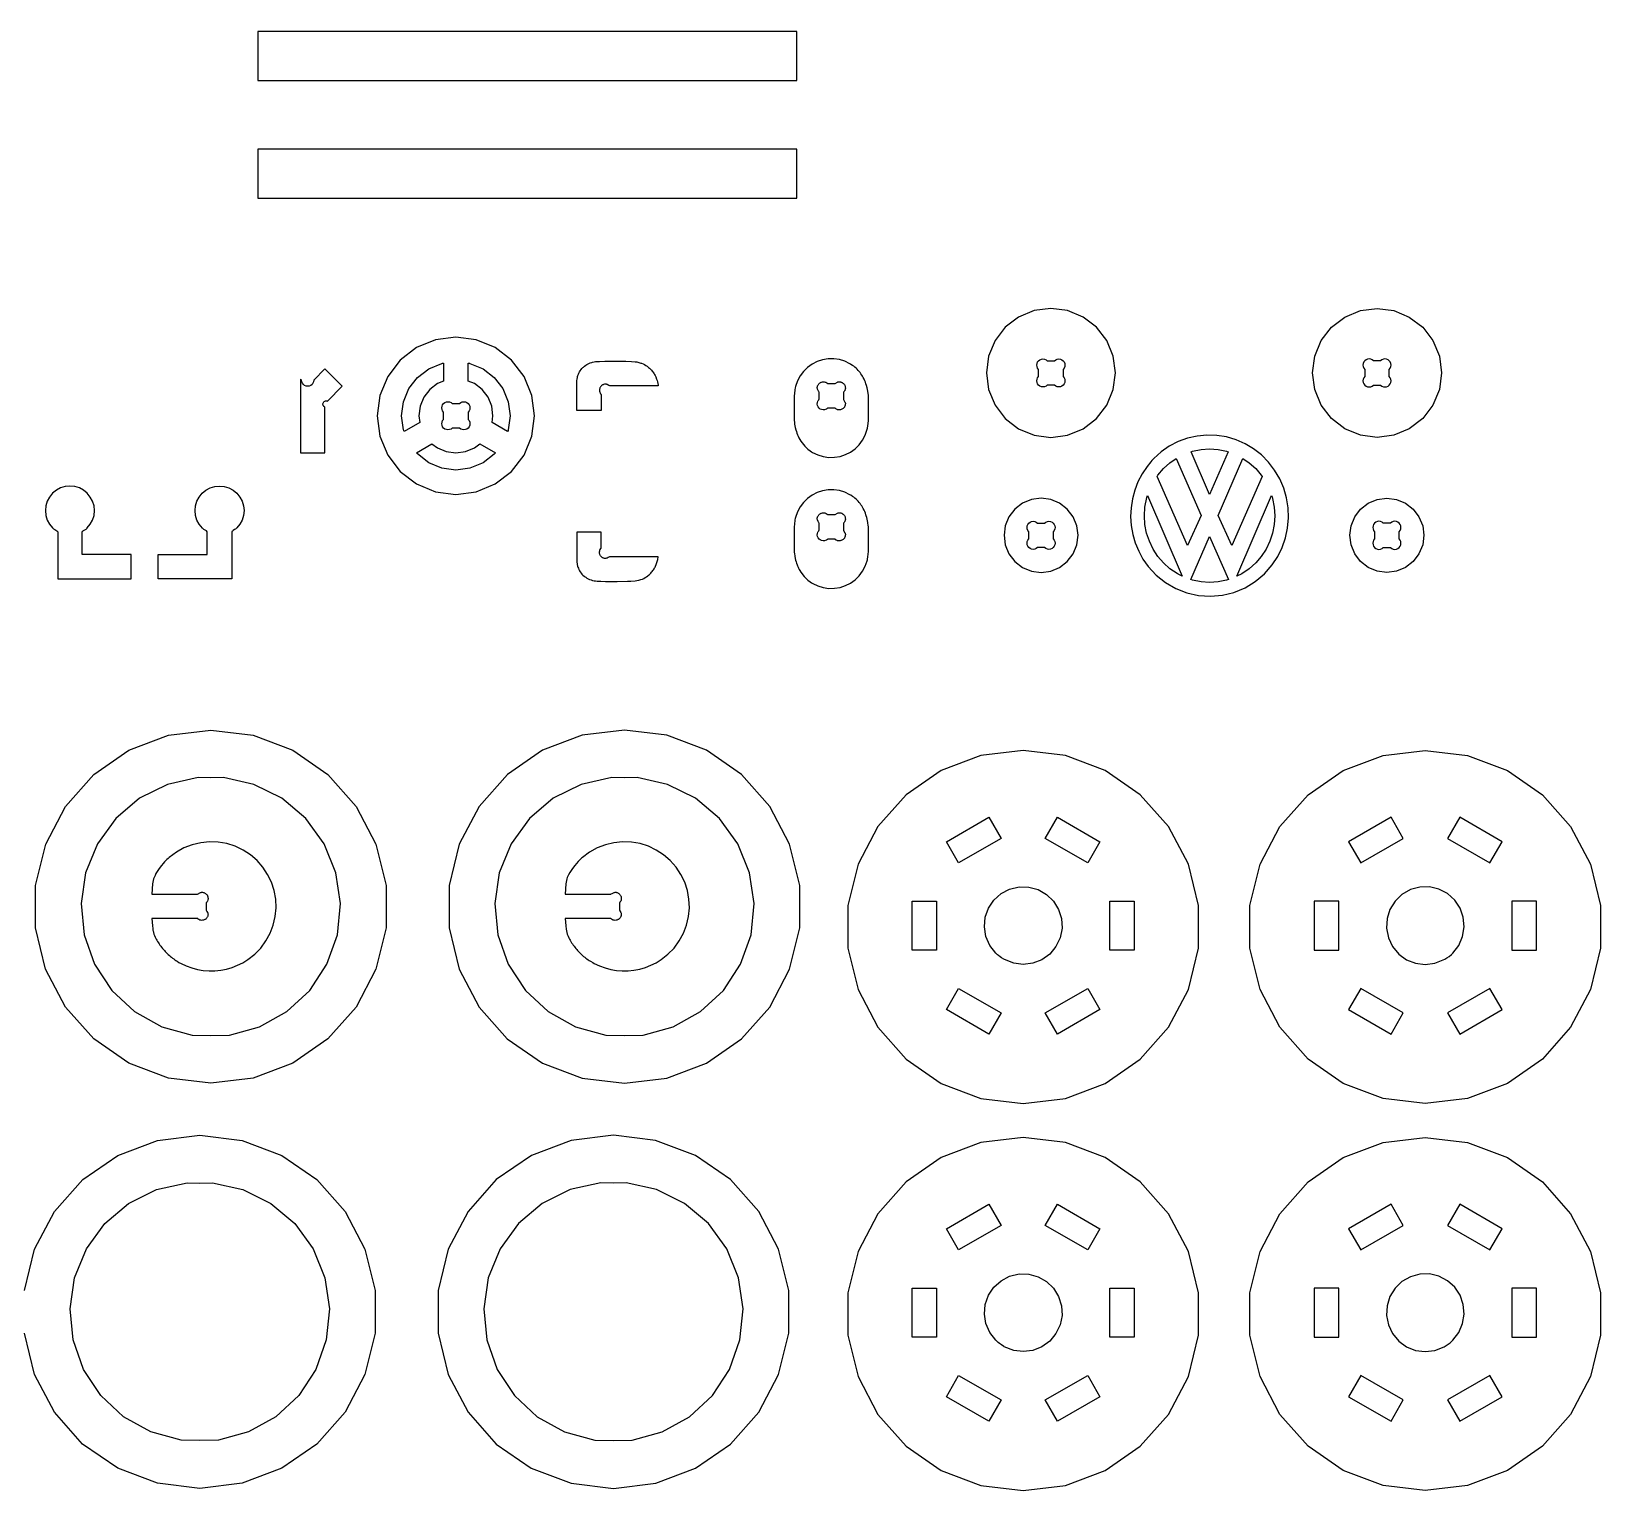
# Model space of a CAD drawing. Extents: x 141.1 to 183.9, y -70.4 to -35.8.
# Drawn here: x 174.58 to 182.56, y -44.53 to -37.1 of the extents above; entities that cross this region are included whole.
import ezdxf

# ---------------------------------------------------------------- set-up
doc = ezdxf.new("R2010")
doc.units = 0
doc.layers.add('SECTIONCUTEDGES', color=18, linetype='CONTINUOUS')

msp = doc.modelspace()

# ---------------------------------------------------------------- linework, layer by layer
at = {"layer": 'SECTIONCUTEDGES'}
for points in [[(175.7295, -37.3522), (178.4732, -37.3522), (178.4732, -37.1027), (175.7295, -37.1027)], [(175.7295, -37.9511), (178.4732, -37.9511), (178.4732, -37.7015), (175.7295, -37.7015)], [(179.6814, -39.1574), (179.7664, -39.1686), (179.8514, -39.1574), (179.9306, -39.1246), (179.9986, -39.0725), (180.0508, -39.0044), (180.0836, -38.9252), (180.0948, -38.8403), (180.0836, -38.7553), (180.0508, -38.6761), (179.9986, -38.6081), (179.9306, -38.5559), (179.8514, -38.5231), (179.7664, -38.5119), (179.6814, -38.5231), (179.6023, -38.5559), (179.5342, -38.6081), (179.4821, -38.6761), (179.4493, -38.7553), (179.4381, -38.8403), (179.4493, -38.9252), (179.4821, -39.0044), (179.5342, -39.0725), (179.6023, -39.1246)], [(181.3413, -39.1574), (181.2622, -39.1246), (181.1941, -39.0725), (181.142, -39.0044), (181.1092, -38.9252), (181.098, -38.8403), (181.1092, -38.7553), (181.142, -38.6761), (181.1941, -38.6081), (181.2622, -38.5559), (181.3413, -38.5231), (181.4263, -38.5119), (181.5113, -38.5231), (181.5905, -38.5559), (181.6585, -38.6081), (181.7107, -38.6761), (181.7435, -38.7553), (181.7547, -38.8403), (181.7435, -38.9252), (181.7107, -39.0044), (181.6585, -39.0725), (181.5905, -39.1246), (181.5113, -39.1574), (181.4263, -39.1686)], [(176.6346, -39.4453), (176.7383, -39.4589), (176.842, -39.4453), (176.9386, -39.4052), (177.0216, -39.3416), (177.0852, -39.2586), (177.1253, -39.162), (177.1389, -39.0583), (177.1253, -38.9546), (177.0852, -38.858), (177.0216, -38.775), (176.9386, -38.7113), (176.842, -38.6713), (176.7383, -38.6576), (176.6346, -38.6713), (176.5379, -38.7113), (176.455, -38.775), (176.3913, -38.858), (176.3513, -38.9546), (176.3376, -39.0583), (176.3513, -39.162), (176.3913, -39.2586), (176.455, -39.3416), (176.5379, -39.4052)], [(176.4726, -39.1325), (176.4718, -39.1302), (176.4622, -39.0583), (176.4716, -38.9868), (176.4992, -38.9203), (176.5431, -38.8631), (176.6002, -38.8192), (176.6668, -38.7917), (176.6697, -38.7911), (176.6759, -38.7905), (176.6759, -38.8816), (176.6439, -38.8948), (176.6048, -38.9248), (176.5748, -38.9639), (176.556, -39.0094), (176.5495, -39.0583), (176.5541, -39.0926), (176.4751, -39.1382)], [(177.0014, -39.1382), (176.9225, -39.0926), (176.927, -39.0583), (176.9205, -39.0094), (176.9017, -38.9639), (176.8717, -38.9248), (176.8326, -38.8948), (176.8006, -38.8816), (176.8006, -38.7905), (176.8073, -38.7912), (176.8097, -38.7917), (176.8763, -38.8192), (176.9334, -38.8631), (176.9773, -38.9203), (177.0049, -38.9868), (177.0143, -39.0583), (177.0048, -39.13), (177.0039, -39.1325)], [(177.3536, -39.0311), (177.3538, -38.9074), (177.3543, -38.8789), (177.3551, -38.8712), (177.3565, -38.8636), (177.3577, -38.8586), (177.3592, -38.8537), (177.3616, -38.8472), (177.3645, -38.8409), (177.3678, -38.8348), (177.3714, -38.829), (177.3755, -38.8234), (177.38, -38.8181), (177.385, -38.8129), (177.3877, -38.8104), (177.3932, -38.8057), (177.3991, -38.8015), (177.4053, -38.7976), (177.4084, -38.7958), (177.4149, -38.7927), (177.4223, -38.7896), (177.4298, -38.7871), (177.4336, -38.786), (177.4413, -38.7842), (177.4491, -38.7828), (177.457, -38.782), (177.4688, -38.7814), (177.4961, -38.7806), (177.551, -38.7802), (177.6028, -38.781), (177.632, -38.782), (177.6499, -38.783), (177.6599, -38.7844), (177.6698, -38.7867), (177.6799, -38.7898), (177.6837, -38.7912), (177.691, -38.7943), (177.6982, -38.7979), (177.7052, -38.8019), (177.7119, -38.8063), (177.7151, -38.8087), (177.7193, -38.812), (177.7234, -38.8155), (177.7273, -38.8192), (177.731, -38.823), (177.7346, -38.827), (177.738, -38.8311), (177.7413, -38.8353), (177.7443, -38.8397), (177.7472, -38.8443), (177.7498, -38.8489), (177.7523, -38.8536), (177.7554, -38.8603), (177.7597, -38.8714), (177.7621, -38.879), (177.7637, -38.8851), (177.7673, -38.9021), (177.768, -38.9064), (177.5225, -38.9064), (177.522, -38.9063), (177.5161, -38.9036), (177.5085, -38.8996), (177.5059, -38.8986), (177.5045, -38.8981), (177.5016, -38.8976), (177.4988, -38.8974), (177.4959, -38.8975), (177.4945, -38.8977), (177.4902, -38.8989), (177.4875, -38.9), (177.4848, -38.9014), (177.4824, -38.903), (177.48, -38.9048), (177.4779, -38.9069), (177.4759, -38.9091), (177.4742, -38.9115), (177.4727, -38.9141), (177.4715, -38.9168), (177.4705, -38.9196), (177.4698, -38.9225), (177.4692, -38.927), (177.4693, -38.9316), (177.4695, -38.9332), (177.4705, -38.9376), (177.4718, -38.9413), (177.4749, -38.9467), (177.4766, -38.9487), (177.4782, -38.9501), (177.4783, -38.9505), (177.4783, -39.0311)], [(178.608, -39.2658), (178.6366, -39.2699), (178.6654, -39.2696), (178.6938, -39.2649), (178.7212, -39.2559), (178.7469, -39.2429), (178.7703, -39.2261), (178.7909, -39.206), (178.8082, -39.1829), (178.8217, -39.1575), (178.8322, -39.1272), (178.8336, -39.1209), (178.8351, -39.1096), (178.8375, -39.0837), (178.8376, -38.9556), (178.8364, -38.9431), (178.8334, -38.9254), (178.8312, -38.9154), (178.8282, -38.9045), (178.8254, -38.8961), (178.8224, -38.8879), (178.819, -38.8797), (178.8154, -38.8717), (178.8114, -38.8639), (178.8077, -38.8573), (178.8038, -38.8509), (178.7996, -38.8447), (178.7951, -38.8386), (178.7904, -38.8327), (178.7854, -38.8271), (178.7802, -38.8217), (178.7747, -38.8164), (178.7691, -38.8115), (178.7632, -38.8067), (178.7572, -38.8022), (178.7488, -38.7967), (178.7435, -38.7935), (178.7173, -38.7809), (178.6898, -38.7725), (178.6613, -38.7685), (178.6325, -38.7688), (178.6041, -38.7735), (178.5767, -38.7824), (178.551, -38.7954), (178.5276, -38.8122), (178.507, -38.8323), (178.4897, -38.8554), (178.4762, -38.8808), (178.4663, -38.909), (178.4645, -38.9164), (178.4631, -38.9263), (178.461, -38.9457), (178.4602, -38.9568), (178.4602, -39.0823), (178.4607, -39.0903), (178.4621, -39.101), (178.4654, -39.1184), (178.4684, -39.13), (178.4709, -39.1383), (178.4738, -39.1465), (178.4769, -39.1546), (178.4804, -39.1626), (178.4841, -39.1704), (178.4887, -39.1789), (178.4942, -39.188), (178.5003, -39.1967), (178.5069, -39.2051), (178.514, -39.213), (178.5215, -39.2205), (178.5301, -39.2281), (178.5416, -39.2369), (178.5489, -39.2417), (178.5537, -39.2446), (178.5805, -39.2575)], [(179.7181, -38.9107), (179.7105, -38.9076), (179.7041, -38.9026), (179.6991, -38.8962), (179.696, -38.8886), (179.6949, -38.8805), (179.696, -38.8725), (179.6991, -38.8649), (179.7041, -38.8585), (179.7041, -38.8221), (179.6991, -38.8156), (179.696, -38.8081), (179.6949, -38.8), (179.696, -38.7919), (179.6991, -38.7844), (179.7041, -38.7779), (179.7105, -38.7729), (179.7181, -38.7698), (179.7262, -38.7688), (179.7342, -38.7698), (179.7418, -38.7729), (179.7482, -38.7779), (179.7846, -38.7779), (179.7911, -38.7729), (179.7986, -38.7698), (179.8067, -38.7688), (179.8148, -38.7698), (179.8223, -38.7729), (179.8288, -38.7779), (179.8338, -38.7844), (179.8369, -38.7919), (179.8379, -38.8), (179.8369, -38.8081), (179.8338, -38.8156), (179.8288, -38.8221), (179.8288, -38.8585), (179.8338, -38.8649), (179.8369, -38.8725), (179.8379, -38.8805), (179.8369, -38.8886), (179.8338, -38.8962), (179.8288, -38.9026), (179.8223, -38.9076), (179.8148, -38.9107), (179.8067, -38.9118), (179.7986, -38.9107), (179.7911, -38.9076), (179.7846, -38.9026), (179.7482, -38.9026), (179.7418, -38.9076), (179.7342, -38.9107), (179.7262, -38.9118)], [(181.378, -38.9107), (181.3861, -38.9118), (181.3941, -38.9107), (181.4017, -38.9076), (181.4081, -38.9026), (181.4445, -38.9026), (181.451, -38.9076), (181.4585, -38.9107), (181.4666, -38.9118), (181.4747, -38.9107), (181.4822, -38.9076), (181.4887, -38.9026), (181.4937, -38.8962), (181.4968, -38.8886), (181.4978, -38.8805), (181.4968, -38.8725), (181.4937, -38.8649), (181.4887, -38.8585), (181.4887, -38.8221), (181.4937, -38.8156), (181.4968, -38.8081), (181.4978, -38.8), (181.4968, -38.7919), (181.4937, -38.7844), (181.4887, -38.7779), (181.4822, -38.7729), (181.4747, -38.7698), (181.4666, -38.7688), (181.4585, -38.7698), (181.451, -38.7729), (181.4445, -38.7779), (181.4081, -38.7779), (181.4017, -38.7729), (181.3941, -38.7698), (181.3861, -38.7688), (181.378, -38.7698), (181.3704, -38.7729), (181.364, -38.7779), (181.359, -38.7844), (181.3559, -38.7919), (181.3548, -38.8), (181.3559, -38.8081), (181.359, -38.8156), (181.364, -38.8221), (181.364, -38.8585), (181.359, -38.8649), (181.3559, -38.8725), (181.3548, -38.8805), (181.3559, -38.8886), (181.359, -38.8962), (181.364, -38.9026), (181.3704, -38.9076)], [(175.9474, -39.246), (176.0721, -39.246), (176.0721, -39.0148), (176.0692, -39.013), (176.0668, -39.0112), (176.0655, -39.0098), (176.0635, -39.0067), (176.0623, -39.0036), (176.0618, -39.0003), (176.0619, -38.997), (176.0626, -38.9938), (176.064, -38.9908), (176.0659, -38.9881), (176.0683, -38.9858), (176.0711, -38.9841), (176.0742, -38.9829), (176.0775, -38.9823), (176.081, -38.9825), (176.0851, -38.9836), (176.1603, -38.9083), (176.0721, -38.8202), (176.0152, -38.8771), (176.0141, -38.8852), (176.011, -38.8927), (176.006, -38.8992), (175.9996, -38.9042), (175.992, -38.9073), (175.984, -38.9083), (175.9759, -38.9073), (175.9684, -38.9042), (175.9619, -38.8992), (175.9569, -38.8927), (175.9538, -38.8852), (175.9527, -38.8771), (175.9474, -38.8718)], [(178.5996, -39.0269), (178.5926, -39.0238), (178.5866, -39.0191), (178.5819, -39.0131), (178.5788, -39.0061), (178.5775, -38.9986), (178.578, -38.991), (178.5805, -38.9835), (178.5824, -38.9803), (178.5852, -38.9765), (178.586, -38.976), (178.5863, -38.9756), (178.5866, -38.975), (178.5865, -38.9384), (178.5861, -38.937), (178.5842, -38.9331), (178.5792, -38.9233), (178.5783, -38.9206), (178.5777, -38.9177), (178.5775, -38.9163), (178.5775, -38.9134), (178.5779, -38.9106), (178.579, -38.9063), (178.5801, -38.9036), (178.5815, -38.9009), (178.5831, -38.8984), (178.5849, -38.8961), (178.587, -38.894), (178.5892, -38.892), (178.5916, -38.8903), (178.5942, -38.8888), (178.5969, -38.8876), (178.5997, -38.8866), (178.6041, -38.8856), (178.6087, -38.8853), (178.6133, -38.8856), (178.6178, -38.8866), (178.6207, -38.8876), (178.6262, -38.8906), (178.6307, -38.8944), (178.6671, -38.8944), (178.6691, -38.8937), (178.6799, -38.8876), (178.6829, -38.8863), (178.6839, -38.886), (178.687, -38.8853), (178.6892, -38.8852), (178.6913, -38.8852), (178.6936, -38.8855), (178.6959, -38.8859), (178.6981, -38.8865), (178.7003, -38.8873), (178.7024, -38.8882), (178.7044, -38.8892), (178.7064, -38.8905), (178.7082, -38.8918), (178.71, -38.8933), (178.7117, -38.8949), (178.7132, -38.8966), (178.7155, -38.8998), (178.7172, -38.9028), (178.7179, -38.9044), (178.7191, -38.9076), (178.7195, -38.9093), (178.7202, -38.9127), (178.7204, -38.9161), (178.7203, -38.9195), (178.7201, -38.9211), (178.7195, -38.9244), (178.7185, -38.9276), (178.7171, -38.9307), (178.7163, -38.9321), (178.7144, -38.9349), (178.7131, -38.9365), (178.7117, -38.9377), (178.7114, -38.9381), (178.7113, -38.9751), (178.7117, -38.9763), (178.7185, -38.9887), (178.7193, -38.9907), (178.7202, -38.9938), (178.7203, -38.9949), (178.7205, -38.9981), (178.7202, -39.0015), (178.7197, -39.0037), (178.7191, -39.006), (178.7184, -39.0081), (178.7175, -39.0102), (178.7164, -39.0123), (178.7152, -39.0142), (178.7139, -39.0161), (178.7124, -39.0179), (178.7108, -39.0195), (178.7091, -39.021), (178.7058, -39.0234), (178.7028, -39.0251), (178.6997, -39.0264), (178.6964, -39.0274), (178.6947, -39.0278), (178.6913, -39.0282), (178.6879, -39.0283), (178.6845, -39.028), (178.6812, -39.0273), (178.6781, -39.0263), (178.675, -39.0249), (178.6721, -39.0232), (178.6686, -39.0204), (178.6678, -39.0194), (178.6671, -39.0191), (178.6306, -39.0192), (178.6302, -39.0193), (178.6284, -39.0212), (178.6239, -39.0242), (178.6219, -39.0253), (178.6147, -39.0276), (178.6071, -39.0282)], [(176.6899, -39.1287), (176.6824, -39.1256), (176.6759, -39.1206), (176.6709, -39.1142), (176.6678, -39.1066), (176.6668, -39.0986), (176.6678, -39.0905), (176.6709, -39.0829), (176.6759, -39.0765), (176.6759, -39.0401), (176.6709, -39.0336), (176.6678, -39.0261), (176.6668, -39.018), (176.6678, -39.0099), (176.6709, -39.0024), (176.6759, -38.9959), (176.6824, -38.991), (176.6899, -38.9878), (176.698, -38.9868), (176.7061, -38.9878), (176.7136, -38.991), (176.7201, -38.9959), (176.7565, -38.9959), (176.7629, -38.991), (176.7705, -38.9878), (176.7785, -38.9868), (176.7866, -38.9878), (176.7941, -38.991), (176.8006, -38.9959), (176.8056, -39.0024), (176.8087, -39.0099), (176.8098, -39.018), (176.8087, -39.0261), (176.8056, -39.0336), (176.8006, -39.0401), (176.8006, -39.0765), (176.8056, -39.0829), (176.8087, -39.0905), (176.8098, -39.0986), (176.8087, -39.1066), (176.8056, -39.1142), (176.8006, -39.1206), (176.7941, -39.1256), (176.7866, -39.1287), (176.7785, -39.1298), (176.7705, -39.1287), (176.7629, -39.1256), (176.7565, -39.1206), (176.7201, -39.1206), (176.7136, -39.1256), (176.7061, -39.1287), (176.698, -39.1298)], [(176.6668, -39.3249), (176.6002, -39.2973), (176.5422, -39.2525), (176.5375, -39.2462), (176.6164, -39.2006), (176.6439, -39.2217), (176.6894, -39.2406), (176.7383, -39.247), (176.7871, -39.2406), (176.8326, -39.2217), (176.8601, -39.2006), (176.939, -39.2462), (176.9353, -39.2512), (176.9336, -39.2533), (176.8763, -39.2973), (176.8097, -39.3249), (176.7383, -39.3343)], [(180.5181, -39.9728), (180.5787, -39.9768), (180.6392, -39.9715), (180.6982, -39.957), (180.7543, -39.9337), (180.8062, -39.9022), (180.8527, -39.8631), (180.8926, -39.8174), (180.9209, -39.7744), (180.9436, -39.7283), (180.9604, -39.6797), (180.9712, -39.6295), (180.9756, -39.5783), (180.9738, -39.5269), (180.9656, -39.4761), (180.9512, -39.4268), (180.9309, -39.3796), (180.9049, -39.3352), (180.8737, -39.2944), (180.8377, -39.2577), (180.7981, -39.2265), (180.7549, -39.2005), (180.7088, -39.1803), (180.6604, -39.166), (180.6107, -39.1581), (180.5603, -39.1565), (180.5101, -39.1614), (180.461, -39.1726), (180.4137, -39.1899), (180.369, -39.2131), (180.3276, -39.2419), (180.2902, -39.2756), (180.2807, -39.2854), (180.2749, -39.292), (180.2559, -39.3156), (180.2303, -39.354), (180.2093, -39.3944), (180.1928, -39.4368), (180.1811, -39.4808), (180.1742, -39.5258), (180.1722, -39.5713), (180.1752, -39.6167), (180.1831, -39.6615), (180.1958, -39.7052), (180.2132, -39.7473), (180.2351, -39.7872), (180.2612, -39.8245), (180.3022, -39.8693), (180.3496, -39.9073), (180.4022, -39.9377), (180.4588, -39.9597)], [(180.4612, -39.719), (180.3066, -39.3664), (180.311, -39.3598), (180.3396, -39.3263), (180.3722, -39.297), (180.4043, -39.275), (180.5308, -39.5657)], [(180.5741, -39.4583), (180.48, -39.2412), (180.4876, -39.2385), (180.5308, -39.2296), (180.5741, -39.2267), (180.6174, -39.2296), (180.6603, -39.2384), (180.6681, -39.2412)], [(180.687, -39.719), (180.6174, -39.5657), (180.7438, -39.275), (180.776, -39.297), (180.8086, -39.3263), (180.8372, -39.3598), (180.8415, -39.3664)], [(174.7118, -39.8887), (175.0859, -39.8887), (175.0859, -39.7639), (174.8365, -39.7639), (174.8365, -39.6489), (174.8371, -39.6476), (174.8385, -39.6457), (174.841, -39.6433), (174.8433, -39.6417), (174.8506, -39.6381), (174.8561, -39.6345), (174.8611, -39.6303), (174.8622, -39.6292), (174.8778, -39.6102), (174.8894, -39.5886), (174.8965, -39.5652), (174.8989, -39.5409), (174.8965, -39.5166), (174.8894, -39.4932), (174.8778, -39.4716), (174.8623, -39.4527), (174.8434, -39.4372), (174.8219, -39.4257), (174.7985, -39.4186), (174.7742, -39.4162), (174.7498, -39.4186), (174.7264, -39.4257), (174.7049, -39.4372), (174.686, -39.4527), (174.6705, -39.4716), (174.6589, -39.4932), (174.6518, -39.5166), (174.6494, -39.5409), (174.6518, -39.5652), (174.6589, -39.5886), (174.6705, -39.6102), (174.686, -39.6291), (174.6898, -39.6327), (174.6971, -39.6377), (174.7067, -39.6429), (174.7087, -39.6447), (174.7109, -39.6473), (174.7117, -39.6487)], [(175.2235, -39.8887), (175.2235, -39.7639), (175.4729, -39.7639), (175.4729, -39.6489), (175.4726, -39.6481), (175.4694, -39.6442), (175.4681, -39.6431), (175.4657, -39.6416), (175.4617, -39.6396), (175.456, -39.6364), (175.4534, -39.6345), (175.4484, -39.6303), (175.4316, -39.6102), (175.42, -39.5886), (175.4129, -39.5652), (175.4105, -39.5409), (175.4129, -39.5166), (175.42, -39.4932), (175.4316, -39.4716), (175.4471, -39.4527), (175.466, -39.4372), (175.4875, -39.4257), (175.5109, -39.4186), (175.5353, -39.4162), (175.5596, -39.4186), (175.583, -39.4257), (175.6046, -39.4372), (175.6235, -39.4527), (175.639, -39.4716), (175.6505, -39.4932), (175.6576, -39.5166), (175.66, -39.5409), (175.6576, -39.5652), (175.6505, -39.5886), (175.639, -39.6102), (175.6234, -39.6291), (175.6167, -39.6349), (175.6123, -39.6377), (175.6043, -39.6419), (175.6007, -39.6447), (175.5983, -39.6477), (175.5977, -39.6487), (175.5976, -39.8887)], [(178.608, -39.9322), (178.6366, -39.9363), (178.6654, -39.936), (178.6938, -39.9313), (178.7212, -39.9223), (178.7469, -39.9093), (178.7703, -39.8925), (178.7909, -39.8723), (178.8082, -39.8493), (178.8217, -39.8239), (178.8316, -39.7957), (178.8327, -39.7915), (178.8336, -39.7873), (178.8351, -39.776), (178.8376, -39.7493), (178.8376, -39.622), (178.8373, -39.6174), (178.8353, -39.6018), (178.8318, -39.5843), (178.8294, -39.5751), (178.8268, -39.5667), (178.8254, -39.5625), (178.8224, -39.5542), (178.819, -39.5461), (178.8154, -39.5381), (178.8114, -39.5303), (178.8077, -39.5237), (178.8038, -39.5173), (178.7996, -39.511), (178.7951, -39.505), (178.7904, -39.4991), (178.7854, -39.4935), (178.7802, -39.488), (178.7747, -39.4828), (178.7691, -39.4778), (178.7632, -39.4731), (178.7572, -39.4686), (178.7488, -39.463), (178.7439, -39.4601), (178.7173, -39.4472), (178.6898, -39.4389), (178.6613, -39.4348), (178.6325, -39.4351), (178.6041, -39.4398), (178.5767, -39.4488), (178.551, -39.4618), (178.5276, -39.4786), (178.507, -39.4987), (178.4897, -39.5217), (178.4762, -39.5471), (178.4663, -39.5753), (178.465, -39.5806), (178.4638, -39.5871), (178.461, -39.6121), (178.4602, -39.6224), (178.4605, -39.7544), (178.4608, -39.7578), (178.4634, -39.7749), (178.4673, -39.7922), (178.4696, -39.8006), (178.4723, -39.8088), (178.4753, -39.8169), (178.4769, -39.821), (178.4804, -39.8289), (178.4822, -39.8329), (178.4861, -39.8406), (178.4887, -39.8453), (178.4942, -39.8543), (178.5003, -39.8631), (178.5035, -39.8673), (178.5104, -39.8754), (178.5177, -39.8832), (178.5301, -39.8945), (178.5416, -39.9032), (178.5481, -39.9076), (178.5545, -39.9114), (178.5805, -39.9238)], [(179.6676, -39.8488), (179.7165, -39.8552), (179.7653, -39.8488), (179.8108, -39.8299), (179.8499, -39.7999), (179.8799, -39.7608), (179.8987, -39.7153), (179.9052, -39.6665), (179.8987, -39.6176), (179.8799, -39.5721), (179.8499, -39.533), (179.8108, -39.5031), (179.7653, -39.4842), (179.7165, -39.4778), (179.6676, -39.4842), (179.6221, -39.5031), (179.583, -39.533), (179.553, -39.5721), (179.5342, -39.6176), (179.5278, -39.6665), (179.5342, -39.7153), (179.553, -39.7608), (179.583, -39.7999), (179.6221, -39.8299)], [(180.4349, -39.8747), (180.4135, -39.8641), (180.4083, -39.8613), (180.3722, -39.8365), (180.3396, -39.8072), (180.311, -39.7738), (180.2869, -39.7368), (180.2677, -39.6969), (180.2538, -39.6548), (180.2453, -39.6112), (180.2425, -39.5668), (180.2453, -39.5224), (180.255, -39.4745), (180.2585, -39.4643)], [(180.7133, -39.8747), (180.8896, -39.4643), (180.8922, -39.4715), (180.8944, -39.4788), (180.9029, -39.5224), (180.9057, -39.5668), (180.9029, -39.6112), (180.8944, -39.6548), (180.8805, -39.6969), (180.8613, -39.7368), (180.8372, -39.7738), (180.8086, -39.8072), (180.776, -39.8365), (180.7377, -39.8625)], [(181.4275, -39.8488), (181.3819, -39.8299), (181.3429, -39.7999), (181.3129, -39.7608), (181.294, -39.7153), (181.2876, -39.6665), (181.294, -39.6176), (181.3129, -39.5721), (181.3429, -39.533), (181.3819, -39.5031), (181.4275, -39.4842), (181.4763, -39.4778), (181.5251, -39.4842), (181.5707, -39.5031), (181.6097, -39.533), (181.6397, -39.5721), (181.6586, -39.6176), (181.665, -39.6665), (181.6586, -39.7153), (181.6397, -39.7608), (181.6097, -39.7999), (181.5707, -39.8299), (181.5251, -39.8488), (181.4763, -39.8552)], [(178.5996, -39.6932), (178.5926, -39.6901), (178.5866, -39.6854), (178.5819, -39.6794), (178.5788, -39.6725), (178.5775, -39.6649), (178.578, -39.6573), (178.5805, -39.6499), (178.5824, -39.6467), (178.585, -39.6431), (178.586, -39.6424), (178.5865, -39.6416), (178.5864, -39.6043), (178.5861, -39.6034), (178.5828, -39.5967), (178.5798, -39.591), (178.5792, -39.5897), (178.5783, -39.5869), (178.5777, -39.5841), (178.5775, -39.5827), (178.5775, -39.5798), (178.5776, -39.5783), (178.5782, -39.5755), (178.579, -39.5727), (178.5801, -39.5699), (178.5815, -39.5673), (178.5831, -39.5648), (178.5849, -39.5625), (178.587, -39.5603), (178.5892, -39.5584), (178.5916, -39.5567), (178.5942, -39.5552), (178.5969, -39.554), (178.5997, -39.553), (178.6041, -39.552), (178.6087, -39.5517), (178.6117, -39.5518), (178.6163, -39.5525), (178.6228, -39.5549), (178.628, -39.5583), (178.6302, -39.5606), (178.6307, -39.5608), (178.6679, -39.5606), (178.6691, -39.5601), (178.6809, -39.5535), (178.6839, -39.5524), (178.687, -39.5517), (178.6903, -39.5515), (178.6936, -39.5519), (178.6959, -39.5523), (178.6981, -39.5529), (178.7003, -39.5536), (178.7024, -39.5546), (178.7044, -39.5556), (178.7064, -39.5568), (178.7082, -39.5582), (178.71, -39.5596), (178.7117, -39.5612), (178.7132, -39.563), (178.7155, -39.5662), (178.7172, -39.5692), (178.7186, -39.5724), (178.7195, -39.5757), (178.7202, -39.579), (178.7204, -39.5825), (178.7203, -39.5858), (178.7201, -39.5875), (178.7195, -39.5908), (178.7185, -39.594), (178.7171, -39.597), (178.7163, -39.5985), (178.7144, -39.6013), (178.713, -39.603), (178.7117, -39.6041), (178.7113, -39.6047), (178.7113, -39.6413), (178.7115, -39.6423), (178.7175, -39.6532), (178.719, -39.6561), (178.7193, -39.6571), (178.7202, -39.6602), (178.7203, -39.6613), (178.7205, -39.6645), (178.7202, -39.6679), (178.7197, -39.6701), (178.7191, -39.6723), (178.7184, -39.6745), (178.7175, -39.6766), (178.7164, -39.6786), (178.7152, -39.6806), (178.7139, -39.6825), (178.7124, -39.6842), (178.7108, -39.6859), (178.7091, -39.6874), (178.7058, -39.6898), (178.7028, -39.6914), (178.6997, -39.6928), (178.698, -39.6933), (178.6947, -39.6941), (178.6913, -39.6946), (178.6879, -39.6947), (178.6845, -39.6944), (178.6812, -39.6937), (178.6781, -39.6927), (178.675, -39.6913), (178.6735, -39.6905), (178.6707, -39.6886), (178.6694, -39.6876), (178.6683, -39.6863), (178.6674, -39.6856), (178.6303, -39.6856), (178.6297, -39.6861), (178.629, -39.687), (178.6264, -39.689), (178.6239, -39.6906), (178.6219, -39.6916), (178.6147, -39.694), (178.6071, -39.6945)], [(179.6681, -39.7369), (179.6606, -39.7338), (179.6541, -39.7288), (179.6491, -39.7224), (179.646, -39.7148), (179.645, -39.7068), (179.646, -39.6987), (179.6491, -39.6911), (179.6541, -39.6847), (179.6541, -39.6483), (179.6491, -39.6418), (179.646, -39.6343), (179.645, -39.6262), (179.646, -39.6181), (179.6491, -39.6106), (179.6541, -39.6041), (179.6606, -39.5992), (179.6681, -39.596), (179.6762, -39.595), (179.6843, -39.596), (179.6918, -39.5992), (179.6983, -39.6041), (179.7347, -39.6041), (179.7411, -39.5992), (179.7487, -39.596), (179.7567, -39.595), (179.7648, -39.596), (179.7724, -39.5992), (179.7788, -39.6041), (179.7838, -39.6106), (179.7869, -39.6181), (179.788, -39.6262), (179.7869, -39.6343), (179.7838, -39.6418), (179.7788, -39.6483), (179.7788, -39.6847), (179.7838, -39.6911), (179.7869, -39.6987), (179.788, -39.7068), (179.7869, -39.7148), (179.7838, -39.7224), (179.7788, -39.7288), (179.7724, -39.7338), (179.7648, -39.7369), (179.7567, -39.738), (179.7487, -39.7369), (179.7411, -39.7338), (179.7347, -39.7288), (179.6983, -39.7288), (179.6918, -39.7338), (179.6843, -39.7369), (179.6762, -39.738)], [(181.436, -39.738), (181.4441, -39.7369), (181.4516, -39.7338), (181.4581, -39.7288), (181.4945, -39.7288), (181.501, -39.7338), (181.5085, -39.7369), (181.5166, -39.738), (181.5247, -39.7369), (181.5322, -39.7338), (181.5387, -39.7288), (181.5436, -39.7224), (181.5467, -39.7148), (181.5478, -39.7068), (181.5467, -39.6987), (181.5436, -39.6911), (181.5387, -39.6847), (181.5387, -39.6483), (181.5436, -39.6418), (181.5467, -39.6343), (181.5478, -39.6262), (181.5467, -39.6181), (181.5436, -39.6106), (181.5387, -39.6041), (181.5322, -39.5992), (181.5247, -39.596), (181.5166, -39.595), (181.5085, -39.596), (181.501, -39.5992), (181.4945, -39.6041), (181.4581, -39.6041), (181.4516, -39.5992), (181.4441, -39.596), (181.436, -39.595), (181.4279, -39.596), (181.4204, -39.5992), (181.4139, -39.6041), (181.409, -39.6106), (181.4059, -39.6181), (181.4048, -39.6262), (181.4059, -39.6343), (181.409, -39.6418), (181.4139, -39.6483), (181.4139, -39.6847), (181.409, -39.6911), (181.4059, -39.6987), (181.4048, -39.7068), (181.4059, -39.7148), (181.409, -39.7224), (181.4139, -39.7288), (181.4204, -39.7338), (181.4279, -39.7369)], [(177.4413, -39.8974), (177.4491, -39.8987), (177.457, -39.8996), (177.4766, -39.9004), (177.5, -39.901), (177.5597, -39.9013), (177.6115, -39.9003), (177.6294, -39.8997), (177.6499, -39.8986), (177.6599, -39.8971), (177.6698, -39.8949), (177.6799, -39.8918), (177.6874, -39.8889), (177.6947, -39.8855), (177.7017, -39.8817), (177.7086, -39.8775), (177.7151, -39.8728), (177.7193, -39.8695), (177.7234, -39.866), (177.7273, -39.8624), (177.731, -39.8586), (177.7346, -39.8546), (177.738, -39.8505), (177.7413, -39.8462), (177.7443, -39.8418), (177.7472, -39.8373), (177.7498, -39.8326), (177.7523, -39.8279), (177.7546, -39.823), (177.7576, -39.8157), (177.7615, -39.8045), (177.7653, -39.7901), (177.768, -39.7751), (177.5225, -39.7751), (177.5215, -39.7753), (177.5197, -39.7761), (177.5134, -39.7793), (177.5085, -39.7819), (177.5059, -39.783), (177.5045, -39.7834), (177.5016, -39.784), (177.4988, -39.7842), (177.4959, -39.784), (177.4945, -39.7838), (177.4902, -39.7826), (177.4875, -39.7815), (177.4848, -39.7802), (177.4824, -39.7785), (177.48, -39.7767), (177.4779, -39.7747), (177.4759, -39.7724), (177.4742, -39.77), (177.4727, -39.7674), (177.4715, -39.7648), (177.4705, -39.762), (177.4698, -39.7591), (177.4692, -39.7545), (177.4693, -39.7499), (177.4701, -39.7454), (177.4715, -39.741), (177.4728, -39.7382), (177.4764, -39.7331), (177.4776, -39.7321), (177.4782, -39.7314), (177.4783, -39.6504), (177.3536, -39.6504), (177.3538, -39.7761), (177.3539, -39.7897), (177.3545, -39.8052), (177.3547, -39.8077), (177.356, -39.8154), (177.3577, -39.8229), (177.3592, -39.8278), (177.3616, -39.8343), (177.3645, -39.8406), (177.3678, -39.8467), (177.3714, -39.8526), (177.3755, -39.8582), (177.38, -39.8635), (177.385, -39.8687), (177.3904, -39.8735), (177.3961, -39.878), (177.3991, -39.8801), (177.4053, -39.8839), (177.4117, -39.8873), (177.4186, -39.8905), (177.426, -39.8932), (177.4336, -39.8956)], [(180.5308, -39.9039), (180.4874, -39.895), (180.4778, -39.8916), (180.5741, -39.6727), (180.6704, -39.8916), (180.6652, -39.8935), (180.6599, -39.8952), (180.6174, -39.9039), (180.5741, -39.9068)], [(175.4908, -42.4544), (175.2757, -42.4283), (175.0731, -42.3516), (174.8948, -42.2286), (174.7511, -42.0664), (174.6504, -41.8746), (174.5985, -41.6642), (174.5986, -41.4476), (174.6505, -41.2372), (174.7512, -41.0454), (174.8949, -40.8834), (175.0732, -40.7604), (175.2758, -40.6837), (175.4908, -40.6576), (175.7058, -40.6837), (175.9084, -40.7604), (176.0867, -40.8834), (176.2304, -41.0454), (176.3311, -41.2372), (176.383, -41.4476), (176.3831, -41.6642), (176.3312, -41.8746), (176.2305, -42.0664), (176.0868, -42.2286), (175.9085, -42.3516), (175.7059, -42.4283)], [(177.3809, -42.4283), (177.596, -42.4544), (177.8111, -42.4283), (178.0137, -42.3516), (178.1921, -42.2286), (178.3358, -42.0664), (178.4364, -41.8746), (178.4883, -41.6642), (178.4883, -41.4476), (178.4364, -41.2372), (178.3356, -41.0454), (178.1919, -40.8834), (178.0136, -40.7604), (177.8111, -40.6837), (177.596, -40.6576), (177.381, -40.6837), (177.1785, -40.7604), (177.0001, -40.8834), (176.8565, -41.0454), (176.7557, -41.2372), (176.7038, -41.4476), (176.7038, -41.6642), (176.7556, -41.8746), (176.8563, -42.0664), (177, -42.2286), (177.1783, -42.3516)], [(179.4105, -42.5314), (179.6256, -42.5574), (179.8407, -42.5314), (180.0433, -42.4547), (180.2216, -42.3316), (180.3653, -42.1695), (180.466, -41.9777), (180.5179, -41.7673), (180.5179, -41.5506), (180.466, -41.3403), (180.3652, -41.1485), (180.2215, -40.9864), (180.0432, -40.8634), (179.8407, -40.7867), (179.6256, -40.7607), (179.4106, -40.7867), (179.208, -40.8634), (179.0297, -40.9864), (178.886, -41.1485), (178.7853, -41.3403), (178.7334, -41.5506), (178.7334, -41.7673), (178.7852, -41.9777), (178.8859, -42.1695), (179.0296, -42.3316), (179.2079, -42.4547)], [(181.4568, -42.5314), (181.2542, -42.4547), (181.0759, -42.3316), (180.9322, -42.1695), (180.8315, -41.9777), (180.7796, -41.7673), (180.7796, -41.5506), (180.8315, -41.3403), (180.9323, -41.1485), (181.076, -40.9864), (181.2543, -40.8634), (181.4568, -40.7867), (181.6719, -40.7607), (181.8869, -40.7867), (182.0895, -40.8634), (182.2678, -40.9864), (182.4115, -41.1485), (182.5122, -41.3403), (182.5641, -41.5506), (182.5641, -41.7673), (182.5123, -41.9777), (182.4116, -42.1695), (182.2679, -42.3316), (182.0896, -42.4547), (181.887, -42.5314), (181.6719, -42.5574)], [(175.4908, -42.211), (175.5857, -42.2088), (175.7392, -42.1671), (175.8783, -42.0899), (175.9948, -41.9817), (176.0821, -41.8487), (176.135, -41.6988), (176.1505, -41.5405), (176.1276, -41.3831), (176.0678, -41.2357), (175.9744, -41.107), (175.853, -41.0043), (175.7104, -40.9337), (175.5551, -40.8992), (175.4908, -40.9008), (175.4265, -40.8992), (175.2712, -40.9337), (175.1286, -41.0043), (175.0072, -41.107), (174.9138, -41.2357), (174.854, -41.3831), (174.8311, -41.5405), (174.8466, -41.6988), (174.8995, -41.8487), (174.9868, -41.9817), (175.1033, -42.0899), (175.2424, -42.1671), (175.3959, -42.2088)], [(177.5011, -42.2088), (177.596, -42.211), (177.691, -42.2088), (177.8445, -42.1671), (177.9835, -42.0899), (178.1001, -41.9817), (178.1873, -41.8487), (178.2402, -41.6988), (178.2557, -41.5405), (178.2329, -41.3831), (178.173, -41.2357), (178.0797, -41.107), (177.9582, -41.0043), (177.8156, -40.9337), (177.6603, -40.8992), (177.596, -40.9008), (177.5317, -40.8992), (177.3764, -40.9337), (177.2339, -41.0043), (177.1124, -41.107), (177.019, -41.2357), (176.9592, -41.3831), (176.9363, -41.5405), (176.9518, -41.6988), (177.0047, -41.8487), (177.092, -41.9817), (177.2086, -42.0899), (177.3476, -42.1671)], [(179.2346, -41.2252), (179.4506, -41.1005), (179.513, -41.2085), (179.297, -41.3332)], [(179.9536, -41.3332), (179.7376, -41.2085), (179.8, -41.1005), (180.016, -41.2252)], [(181.3439, -41.3332), (181.5599, -41.2085), (181.4975, -41.1005), (181.2815, -41.2252)], [(182.0005, -41.3332), (182.0629, -41.2252), (181.8469, -41.1005), (181.7845, -41.2085)], [(175.4231, -41.875), (175.4524, -41.8799), (175.4821, -41.8822), (175.5119, -41.8819), (175.5415, -41.8789), (175.5708, -41.8732), (175.5994, -41.865), (175.6271, -41.8542), (175.6538, -41.841), (175.6792, -41.8254), (175.7143, -41.7981), (175.7454, -41.7662), (175.7718, -41.7304), (175.7932, -41.6914), (175.8091, -41.6498), (175.8192, -41.6065), (175.8233, -41.5622), (175.8214, -41.5177), (175.8135, -41.4739), (175.7997, -41.4316), (175.7803, -41.3915), (175.7557, -41.3545), (175.7262, -41.321), (175.6924, -41.2919), (175.6551, -41.2676), (175.6148, -41.2485), (175.5723, -41.235), (175.5283, -41.2275), (175.4838, -41.2259), (175.4394, -41.2304), (175.3961, -41.2408), (175.3545, -41.257), (175.3155, -41.2786), (175.279, -41.306), (175.2741, -41.3102), (175.2673, -41.3166), (175.2559, -41.3281), (175.2489, -41.3358), (175.2407, -41.3455), (175.2329, -41.3556), (175.2255, -41.3659), (175.2185, -41.3766), (175.212, -41.3875), (175.2071, -41.3966), (175.2037, -41.4038), (175.2009, -41.4112), (175.1997, -41.4149), (175.1976, -41.4226), (175.196, -41.4304), (175.1949, -41.4391), (175.1913, -41.4917), (175.424, -41.4916), (175.4388, -41.4843), (175.4416, -41.4834), (175.4444, -41.4828), (175.4458, -41.4826), (175.4487, -41.4826), (175.4516, -41.483), (175.4558, -41.4841), (175.4586, -41.4852), (175.4612, -41.4866), (175.4637, -41.4882), (175.466, -41.4901), (175.4681, -41.4921), (175.4701, -41.4943), (175.4718, -41.4968), (175.4733, -41.4993), (175.4745, -41.502), (175.4755, -41.5048), (175.4765, -41.5092), (175.4768, -41.5138), (175.4767, -41.5169), (175.4759, -41.5214), (175.4739, -41.5272), (175.4716, -41.5313), (175.469, -41.5343), (175.4681, -41.535), (175.4677, -41.5357), (175.4681, -41.5736), (175.4714, -41.5804), (175.4738, -41.5849), (175.4751, -41.5875), (175.476, -41.5902), (175.4766, -41.593), (175.4768, -41.5959), (175.4766, -41.5988), (175.4761, -41.6016), (175.4753, -41.6045), (175.4741, -41.6072), (175.4728, -41.6098), (175.4712, -41.6123), (175.4693, -41.6146), (175.4673, -41.6168), (175.465, -41.6187), (175.4626, -41.6205), (175.4601, -41.6219), (175.4574, -41.6232), (175.4546, -41.6242), (175.4502, -41.6251), (175.4487, -41.6253), (175.4441, -41.6254), (175.4395, -41.6249), (175.435, -41.6237), (175.4294, -41.6211), (175.4269, -41.6193), (175.4242, -41.6166), (175.4236, -41.6164), (175.1913, -41.6164), (175.1943, -41.6539), (175.1954, -41.6664), (175.1965, -41.6747), (175.1973, -41.6788), (175.1991, -41.6869), (175.2015, -41.695), (175.2044, -41.7028), (175.2077, -41.7105), (175.213, -41.7206), (175.2165, -41.7268), (175.2202, -41.733), (175.2241, -41.7391), (175.228, -41.7451), (175.2321, -41.751), (175.2364, -41.7569), (175.2407, -41.7626), (175.2452, -41.7682), (175.2499, -41.7737), (175.2546, -41.7791), (175.2595, -41.7844), (175.2644, -41.7895), (175.2695, -41.7945), (175.2746, -41.7993), (175.2799, -41.8041), (175.2852, -41.8087), (175.2907, -41.8131), (175.2963, -41.8175), (175.302, -41.8217), (175.3078, -41.8258), (175.3137, -41.8297), (175.3196, -41.8335), (175.3289, -41.8391), (175.3393, -41.8447), (175.3663, -41.8573), (175.3943, -41.8674)], [(177.5263, -41.875), (177.5556, -41.8799), (177.5853, -41.8822), (177.6151, -41.8819), (177.6447, -41.8789), (177.6739, -41.8732), (177.7025, -41.865), (177.7303, -41.8542), (177.757, -41.841), (177.7824, -41.8254), (177.8175, -41.7981), (177.8485, -41.7662), (177.875, -41.7304), (177.8964, -41.6914), (177.9122, -41.6498), (177.9223, -41.6065), (177.9265, -41.5622), (177.9246, -41.5177), (177.9166, -41.4739), (177.9029, -41.4316), (177.8835, -41.3915), (177.8588, -41.3545), (177.8293, -41.321), (177.7956, -41.2919), (177.7582, -41.2676), (177.7179, -41.2485), (177.6754, -41.235), (177.6315, -41.2275), (177.5869, -41.2259), (177.5426, -41.2304), (177.4992, -41.2408), (177.4577, -41.257), (177.4187, -41.2786), (177.3822, -41.306), (177.3781, -41.3095), (177.3704, -41.3166), (177.3605, -41.3266), (177.3521, -41.3358), (177.3439, -41.3455), (177.336, -41.3556), (177.3286, -41.3659), (177.3217, -41.3766), (177.3184, -41.382), (177.312, -41.393), (177.3085, -41.4001), (177.3054, -41.4074), (177.3028, -41.4149), (177.3008, -41.4226), (177.2992, -41.4304), (177.298, -41.44), (177.2945, -41.4917), (177.5272, -41.4916), (177.5281, -41.4913), (177.534, -41.4884), (177.5407, -41.4849), (177.5433, -41.4838), (177.5461, -41.483), (177.549, -41.4826), (177.5519, -41.4826), (177.5533, -41.4827), (177.5561, -41.4833), (177.559, -41.4841), (177.5617, -41.4852), (177.5644, -41.4866), (177.5668, -41.4882), (177.5692, -41.4901), (177.5713, -41.4921), (177.5732, -41.4943), (177.575, -41.4968), (177.5765, -41.4993), (177.5777, -41.502), (177.5787, -41.5048), (177.5797, -41.5092), (177.5798, -41.5107), (177.58, -41.5153), (177.5797, -41.5184), (177.5787, -41.5229), (177.5771, -41.5272), (177.5743, -41.5319), (177.5724, -41.5341), (177.5712, -41.5351), (177.5709, -41.5357), (177.5711, -41.573), (177.5732, -41.5777), (177.5777, -41.5862), (177.5788, -41.5888), (177.5795, -41.5916), (177.5799, -41.5945), (177.58, -41.5959), (177.5798, -41.5988), (177.5793, -41.6016), (177.5784, -41.6045), (177.5773, -41.6072), (177.5759, -41.6098), (177.5743, -41.6123), (177.5725, -41.6146), (177.5704, -41.6168), (177.5682, -41.6187), (177.5658, -41.6205), (177.5632, -41.6219), (177.5605, -41.6232), (177.5577, -41.6242), (177.5533, -41.6251), (177.5488, -41.6255), (177.5442, -41.6252), (177.5426, -41.6249), (177.5382, -41.6237), (177.5346, -41.6222), (177.5306, -41.6198), (177.5283, -41.6178), (177.5272, -41.6165), (177.5267, -41.6164), (177.2945, -41.6164), (177.2974, -41.6539), (177.2991, -41.6705), (177.3004, -41.6788), (177.3023, -41.6869), (177.3046, -41.695), (177.3075, -41.7028), (177.3092, -41.7067), (177.3128, -41.7142), (177.3162, -41.7206), (177.3197, -41.7268), (177.3234, -41.733), (177.3272, -41.7391), (177.3312, -41.7451), (177.3353, -41.751), (177.3395, -41.7569), (177.3439, -41.7626), (177.3484, -41.7682), (177.353, -41.7737), (177.3578, -41.7791), (177.3627, -41.7844), (177.3676, -41.7895), (177.3726, -41.7945), (177.3778, -41.7993), (177.383, -41.8041), (177.3884, -41.8087), (177.3939, -41.8131), (177.3995, -41.8175), (177.4052, -41.8217), (177.4109, -41.8258), (177.4168, -41.8297), (177.4228, -41.8335), (177.4347, -41.8406), (177.4425, -41.8447), (177.4694, -41.8573), (177.4975, -41.8674)], [(179.1847, -41.7772), (179.06, -41.7772), (179.06, -41.5278), (179.1847, -41.5278)], [(179.5771, -41.844), (179.5298, -41.8254), (179.5266, -41.8236), (179.5146, -41.816), (179.5082, -41.8115), (179.4998, -41.8049), (179.4944, -41.8002), (179.486, -41.7924), (179.4554, -41.7531), (179.4357, -41.7079), (179.4278, -41.6592), (179.4322, -41.61), (179.4486, -41.5635), (179.476, -41.5225), (179.5127, -41.4895), (179.5564, -41.4666), (179.6044, -41.4552), (179.6538, -41.4561), (179.7013, -41.4691), (179.7442, -41.4935), (179.7798, -41.5277), (179.8057, -41.5696), (179.8205, -41.6167), (179.8232, -41.6659), (179.8137, -41.7143), (179.7924, -41.7589), (179.7609, -41.7968), (179.7209, -41.8257), (179.675, -41.8438), (179.6261, -41.8501)], [(180.0659, -41.7772), (180.0659, -41.5278), (180.1906, -41.5278), (180.1906, -41.7772)], [(181.1069, -41.7772), (181.2316, -41.7772), (181.2316, -41.5278), (181.1069, -41.5278)], [(181.6225, -41.8438), (181.6714, -41.8501), (181.7204, -41.844), (181.7709, -41.8236), (181.7816, -41.8169), (181.7931, -41.8086), (181.8049, -41.7986), (181.8117, -41.7922), (181.8421, -41.7531), (181.8618, -41.7079), (181.8697, -41.6592), (181.8653, -41.61), (181.8489, -41.5635), (181.8215, -41.5225), (181.7848, -41.4895), (181.7411, -41.4666), (181.6931, -41.4552), (181.6437, -41.4561), (181.5962, -41.4691), (181.5533, -41.4935), (181.5177, -41.5277), (181.4918, -41.5696), (181.477, -41.6167), (181.4743, -41.6659), (181.4838, -41.7143), (181.5051, -41.7589), (181.5366, -41.7968), (181.5766, -41.8257)], [(182.1128, -41.7772), (182.2375, -41.7772), (182.2375, -41.5278), (182.1128, -41.5278)], [(179.4506, -42.2044), (179.2346, -42.0797), (179.297, -41.9717), (179.513, -42.0964)], [(179.8, -42.2044), (179.7376, -42.0964), (179.9536, -41.9717), (180.016, -42.0797)], [(181.4975, -42.2044), (181.5599, -42.0964), (181.3439, -41.9717), (181.2815, -42.0797)], [(181.8469, -42.2044), (182.0629, -42.0797), (182.0005, -41.9717), (181.7845, -42.0964)], [(177.5399, -44.5154), (177.755, -44.4894), (177.9576, -44.4127), (178.1359, -44.2896), (178.2796, -44.1275), (178.3803, -43.9357), (178.4321, -43.7253), (178.4321, -43.5087), (178.3802, -43.2983), (178.2795, -43.1065), (178.1358, -42.9444), (177.9575, -42.8215), (177.7549, -42.7447), (177.5399, -42.7187), (177.3248, -42.7447), (177.1223, -42.8215), (176.944, -42.9444), (176.8003, -43.1065), (176.6995, -43.2983), (176.6477, -43.5087), (176.6476, -43.7253), (176.6995, -43.9357), (176.8002, -44.1275), (176.9439, -44.2896), (177.1222, -44.4127), (177.3248, -44.4894)], [(179.6256, -44.5267), (179.8407, -44.5007), (180.0433, -44.4239), (180.2216, -44.3009), (180.3653, -44.1387), (180.466, -43.9469), (180.5179, -43.7366), (180.5179, -43.5199), (180.466, -43.3096), (180.3652, -43.1178), (180.2215, -42.9557), (180.0432, -42.8327), (179.8407, -42.756), (179.6256, -42.73), (179.4106, -42.756), (179.208, -42.8327), (179.0297, -42.9557), (178.886, -43.1178), (178.7853, -43.3096), (178.7334, -43.5199), (178.7334, -43.7366), (178.7852, -43.9469), (178.8859, -44.1387), (179.0296, -44.3009), (179.2079, -44.4239), (179.4105, -44.5007)], [(181.4568, -44.5007), (181.2542, -44.4239), (181.0759, -44.3009), (180.9322, -44.1387), (180.8315, -43.9469), (180.7796, -43.7366), (180.7796, -43.5199), (180.8315, -43.3096), (180.9323, -43.1178), (181.076, -42.9557), (181.2543, -42.8327), (181.4568, -42.756), (181.6719, -42.73), (181.8869, -42.756), (182.0895, -42.8327), (182.2678, -42.9557), (182.4115, -43.1178), (182.5122, -43.3096), (182.5641, -43.5199), (182.5641, -43.7366), (182.5123, -43.9469), (182.4116, -44.1387), (182.2679, -44.3009), (182.0896, -44.4239), (181.887, -44.5007), (181.6719, -44.5267)], [(175.3397, -44.2698), (175.1862, -44.2282), (175.0472, -44.151), (174.9306, -44.0428), (174.8434, -43.9098), (174.7904, -43.7598), (174.775, -43.6016), (174.7978, -43.4442), (174.8576, -43.2968), (174.951, -43.1681), (175.0725, -43.0654), (175.215, -42.9948), (175.3704, -42.9603), (175.4346, -42.9618), (175.4989, -42.9603), (175.6543, -42.9948), (175.7968, -43.0654), (175.9183, -43.1681), (176.0116, -43.2968), (176.0715, -43.4442), (176.0943, -43.6016), (176.0788, -43.7598), (176.0259, -43.9098), (175.9387, -44.0428), (175.8221, -44.151), (175.6831, -44.2282), (175.5296, -44.2698), (175.4346, -44.2721)], [(177.2915, -44.2282), (177.4449, -44.2698), (177.5399, -44.2721), (177.6348, -44.2698), (177.7883, -44.2282), (177.9274, -44.151), (178.0439, -44.0428), (178.1312, -43.9098), (178.1841, -43.7598), (178.1996, -43.6016), (178.1767, -43.4442), (178.1169, -43.2968), (178.0235, -43.1681), (177.902, -43.0654), (177.7595, -42.9948), (177.6042, -42.9603), (177.5399, -42.9618), (177.4756, -42.9603), (177.3203, -42.9948), (177.1777, -43.0654), (177.0562, -43.1681), (176.9629, -43.2968), (176.903, -43.4442), (176.8802, -43.6016), (176.8957, -43.7598), (176.9486, -43.9098), (177.0359, -44.0428), (177.1524, -44.151)], [(179.297, -43.3025), (179.2346, -43.1945), (179.4506, -43.0698), (179.513, -43.1778)], [(179.9536, -43.3025), (179.7376, -43.1778), (179.8, -43.0698), (180.016, -43.1945)], [(181.3439, -43.3025), (181.5599, -43.1778), (181.4975, -43.0698), (181.2815, -43.1945)], [(181.7845, -43.1778), (182.0005, -43.3025), (182.0629, -43.1945), (181.8469, -43.0698)], [(179.5771, -43.8133), (179.5293, -43.7944), (179.527, -43.7932), (179.5146, -43.7852), (179.5054, -43.7786), (179.4989, -43.7734), (179.4926, -43.7679), (179.4859, -43.7616), (179.4554, -43.7224), (179.4357, -43.6771), (179.4278, -43.6284), (179.4322, -43.5793), (179.4486, -43.5328), (179.476, -43.4917), (179.5127, -43.4587), (179.5564, -43.4359), (179.6044, -43.4245), (179.6538, -43.4253), (179.7013, -43.4383), (179.7442, -43.4627), (179.7798, -43.4969), (179.8057, -43.5389), (179.8205, -43.586), (179.8232, -43.6352), (179.8137, -43.6836), (179.7924, -43.7281), (179.7609, -43.766), (179.7209, -43.795), (179.675, -43.8131), (179.6261, -43.8193)], [(181.5766, -43.795), (181.6225, -43.8131), (181.6714, -43.8193), (181.7204, -43.8133), (181.7672, -43.7949), (181.7733, -43.7915), (181.7829, -43.7852), (181.7931, -43.7779), (181.7977, -43.7741), (181.8049, -43.7679), (181.8113, -43.7618), (181.8421, -43.7224), (181.8618, -43.6771), (181.8697, -43.6284), (181.8653, -43.5793), (181.8489, -43.5328), (181.8215, -43.4917), (181.7848, -43.4587), (181.7411, -43.4359), (181.6931, -43.4245), (181.6437, -43.4253), (181.5962, -43.4383), (181.5533, -43.4627), (181.5177, -43.4969), (181.4918, -43.5389), (181.477, -43.586), (181.4743, -43.6352), (181.4838, -43.6836), (181.5051, -43.7281), (181.5366, -43.766)], [(179.06, -43.7464), (179.06, -43.497), (179.1847, -43.497), (179.1847, -43.7464)], [(180.1906, -43.7464), (180.0659, -43.7464), (180.0659, -43.497), (180.1906, -43.497)], [(181.2316, -43.7464), (181.2316, -43.497), (181.1069, -43.497), (181.1069, -43.7464)], [(182.1128, -43.7464), (182.2375, -43.7464), (182.2375, -43.497), (182.1128, -43.497)], [(179.4506, -44.1737), (179.2346, -44.049), (179.297, -43.941), (179.513, -44.0657)], [(179.7376, -44.0657), (179.9536, -43.941), (180.016, -44.049), (179.8, -44.1737)], [(181.4975, -44.1737), (181.5599, -44.0657), (181.3439, -43.941), (181.2815, -44.049)], [(181.8469, -44.1737), (182.0629, -44.049), (182.0005, -43.941), (181.7845, -44.0657)]]:
    msp.add_lwpolyline(points, close=True, dxfattribs=at)
msp.add_lwpolyline([(174.5424, -43.5087), (174.5943, -43.2983), (174.6951, -43.1065), (174.8388, -42.9444), (175.0171, -42.8215), (175.2196, -42.7447), (175.4346, -42.7187), (175.6497, -42.7447), (175.8522, -42.8215), (176.0305, -42.9444), (176.1742, -43.1065), (176.275, -43.2983), (176.3269, -43.5087), (176.3269, -43.7253), (176.2751, -43.9357), (176.1744, -44.1275), (176.0307, -44.2896), (175.8523, -44.4127), (175.6497, -44.4894), (175.4346, -44.5154), (175.2196, -44.4894), (175.017, -44.4127), (174.8386, -44.2896), (174.6949, -44.1275), (174.5942, -43.9357), (174.5424, -43.7253)], dxfattribs=at)

doc.saveas('drawing.dxf')
